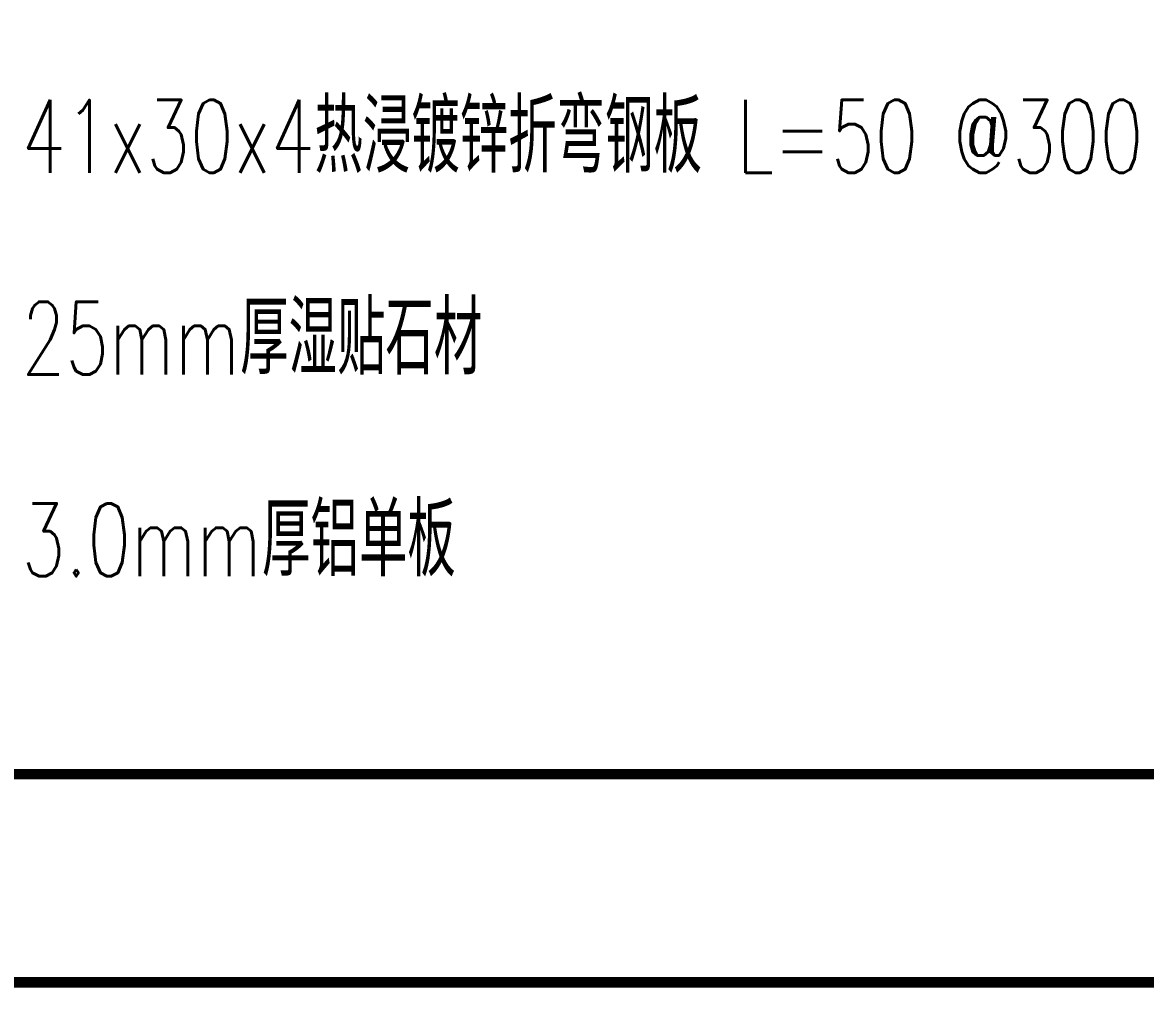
# Model space of a CAD drawing. Extents: x -202236 to 1002404, y -663931 to 1550022.
# Drawn here: x 22765.5 to 23089.3, y -357445.6 to -357167.3 of the extents above; entities that cross this region are included whole.
import ezdxf
from ezdxf.enums import TextEntityAlignment as Align

# ---------------------------------------------------------------- set-up
doc = ezdxf.new("R2010")
doc.units = 0
doc.layers.add('0-cxFrame', color=155, linetype='Continuous')
doc.layers.add('TEXT', color=7, linetype='Continuous')
doc.layers.add('0-cxText', color=131, linetype='Continuous', lineweight=25)
doc.styles.add('cx_tuming', font='simhei.ttf')
doc.styles.add('cx_tuqian1', font='')
doc.styles.add('DHTEXT-1', font='ROMANS.shx', dxfattribs={"width": 0.7, "bigfont": 'CHINESE.shx'})
doc.styles.add('黑体', font='simhei.ttf', dxfattribs={"height": 12})
doc.styles.get('cx_tuqian1').set_extended_font_data('SimSun')

# ---------------------------------------------------------------- blocks, each defined once
blk = doc.blocks.new('TK22.A2 L(Dragon)')
at = {"layer": '0-cxFrame', "color": 7, "const_width": 0.5}
blk.add_lwpolyline([(0, 0), (-594, 0), (-594, 420), (0, 420)], close=True, dxfattribs=at)
at = {"layer": '0-cxFrame', "const_width": 0.5}
blk.add_lwpolyline([(-80, 10), (-574, 10), (-574, 410), (-80, 410)], close=True, dxfattribs=at)
at = {"style": '黑体', "flags": 4}
blk.add_attdef('图幅', text='', height=3.3, dxfattribs=at).set_placement((-40, 3), align=Align.RIGHT)
at = {"layer": '0-cxText', "flags": 4}
for tag, height, style, p in [('建设单位', 3.5, 'cx_tuming', (-45, 240)), ('项目名称', 3.5, 'cx_tuming', (-45, 210)), ('子项名称', 3.5, 'cx_tuming', (-45, 180)), ('工程编号', 3.3, 'cx_tuqian1', (-35, 165)), ('图名1', 3.5, 'cx_tuming', (-45, 87)), ('图名2', 3.5, 'cx_tuming', (-45, 79)), ('图名3', 3.5, 'cx_tuming', (-45, 71)), ('出图日期', 3.3, 'cx_tuqian1', (-39, 60)), ('专业', 3.3, 'cx_tuqian1', (-55, 52)), ('图号', 3.3, 'cx_tuqian1', (-55, 44)), ('版次', 3.3, 'cx_tuqian1', (-20, 44))]:
    blk.add_attdef(tag, text='', height=height, dxfattribs=dict(at, style=style)).set_placement(p, align=Align.MIDDLE)
at = {"layer": 'Defpoints', "color": 6, "flags": 4}
for tag, height, style, p in [('tufu', 3.3, '黑体', (-12, 12)), ('dwfname', 4, 'cx_tuqian1', (-80, 3))]:
    blk.add_attdef(tag, text='', height=height, dxfattribs=dict(at, style=style)).set_placement(p, align=Align.RIGHT)

msp = doc.modelspace()

# ---------------------------------------------------------------- block references
at = {"layer": '0-cxFrame', "xscale": 6, "yscale": 6, "zscale": 6}
msp.add_blockref('TK22.A2 L(Dragon)', (25719.96, -357444.07), dxfattribs=at)

# ---------------------------------------------------------------- texts
at = {"layer": 'TEXT', "ltscale": 60, "style": 'DHTEXT-1', "width": 0.7}
for s, p in [('41x30x4热浸镀锌折弯钢板 L=50 @300', (22765.26, -357200.1)), ('25mm厚湿贴石材', (22765.26, -357258.29)), ('3.0mm厚铝单板', (22765.26, -357316.48))]:
    msp.add_text(s, height=21, dxfattribs=at).set_placement(p, align=Align.MIDDLE_LEFT)

doc.saveas('drawing.dxf')
